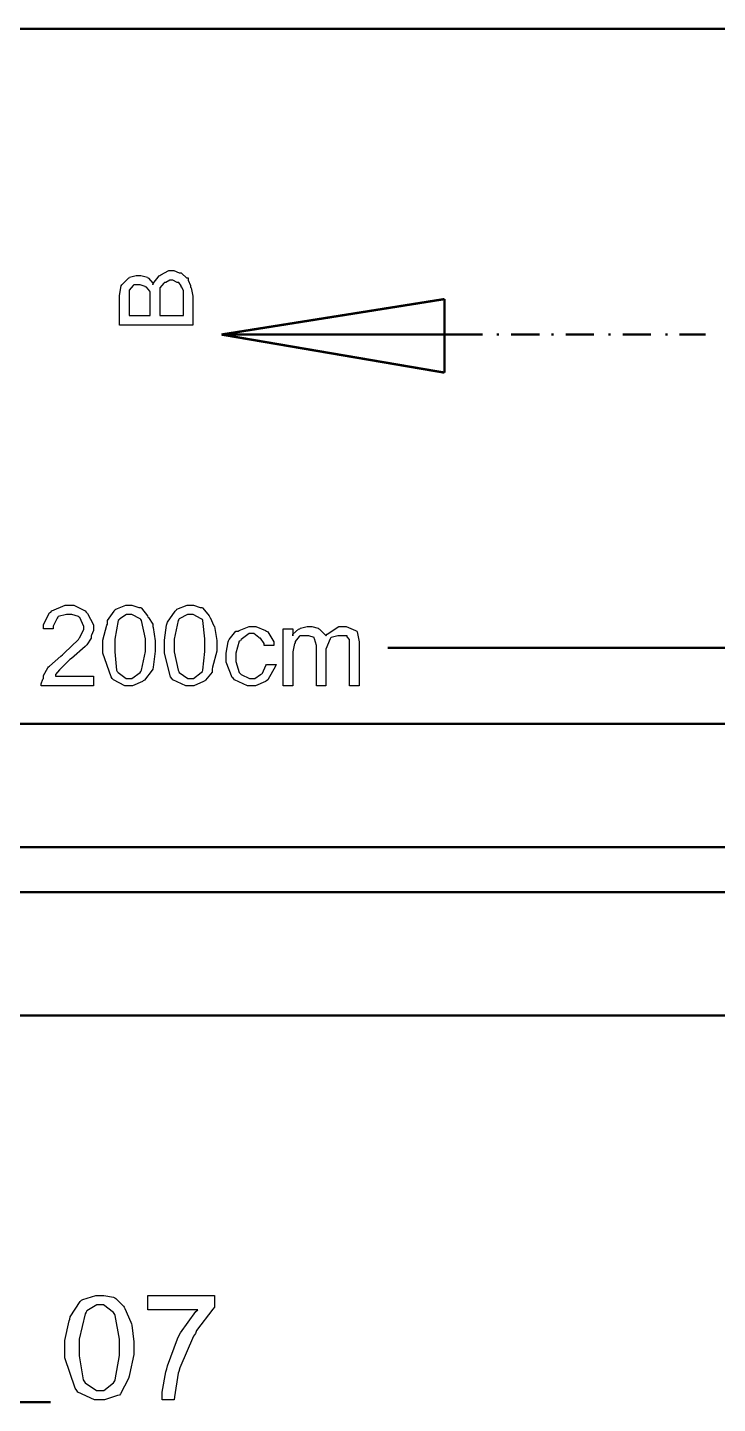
# Model space of a CAD drawing. Header units: metres. Extents: x -593 to 248, y 430 to 1024.
# Drawn here: x -472.92 to -460.59, y 636.2 to 660.78 of the extents above; entities that cross this region are included whole.
import ezdxf

# ---------------------------------------------------------------- set-up
doc = ezdxf.new("R2010")
doc.units = ezdxf.units.M
doc.header["$MEASUREMENT"] = 0
for name, color, linetype in [('C00-00-00-BLACK', 7, 'Continuous'), ('C00-7E-FF', 150, 'Continuous'), ('CFF-7E-00', 30, 'Continuous')]:
    doc.layers.add(name, color=color, linetype=linetype)

msp = doc.modelspace()

# ---------------------------------------------------------------- linework, layer by layer
at = {"layer": 'C00-00-00-BLACK', "const_width": 0.0423}
for points in [[(-546.602, 660.761), (-431.456, 660.761)], [(-465.47, 655.93), (-469.456, 655.296)], [(-465.47, 655.93), (-469.456, 655.296)], [(-465.47, 655.296), (-465.47, 655.93)], [(-465.47, 655.93), (-465.47, 654.615)], [(-468.99, 655.296), (-469.456, 655.296)], [(-469.456, 655.296), (-465.47, 654.615)], [(-469.456, 655.296), (-465.47, 654.615)], [(-465.47, 655.296), (-469.456, 655.296)], [(-469.456, 655.296), (-465.47, 655.296)], [(-468.778, 655.296), (-468.736, 655.296)], [(-468.61, 655.296), (-468.567, 655.296)], [(-468.014, 655.296), (-468.397, 655.296)], [(-467.802, 655.296), (-467.759, 655.296)], [(-467.59, 655.296), (-467.549, 655.296)], [(-467.04, 655.296), (-467.422, 655.296)], [(-466.826, 655.296), (-466.784, 655.296)], [(-466.614, 655.296), (-466.571, 655.296)], [(-466.022, 655.296), (-466.445, 655.296)], [(-465.852, 655.296), (-465.809, 655.296)], [(-465.47, 654.615), (-465.47, 655.296)], [(-465.47, 655.296), (-464.791, 655.296)], [(-464.538, 655.296), (-464.495, 655.296)], [(-464.283, 655.296), (-463.773, 655.296)], [(-463.56, 655.296), (-463.519, 655.296)], [(-463.307, 655.296), (-462.798, 655.296)], [(-462.545, 655.296), (-462.499, 655.296)], [(-462.289, 655.296), (-461.78, 655.296)], [(-461.526, 655.296), (-461.484, 655.296)], [(-461.272, 655.296), (-460.805, 655.296)], [(-534.175, 648.342), (-443.841, 648.342)], [(-480.188, 646.137), (-459.404, 646.137)], [(-480.188, 645.334), (-459.404, 645.334)], [(-490.577, 643.129), (-449.057, 643.129)]]:
    msp.add_lwpolyline(points, dxfattribs=at)
at = {"layer": 'C00-00-00-BLACK'}
for points in [[(-469.967, 655.464), (-471.282, 655.464), (-471.282, 655.93), (-471.282, 655.995), (-471.25, 656.164), (-471.239, 656.185), (-471.229, 656.196), (-471.12, 656.302), (-471.109, 656.312), (-471.1, 656.323), (-470.98, 656.354), (-470.94, 656.354), (-470.899, 656.354), (-470.781, 656.323), (-470.771, 656.312), (-470.761, 656.302), (-470.686, 656.215), (-470.686, 656.185), (-470.677, 656.207), (-470.57, 656.345), (-470.56, 656.354), (-470.539, 656.365), (-470.396, 656.438), (-470.347, 656.438), (-470.306, 656.438), (-470.211, 656.396), (-470.178, 656.396), (-470.168, 656.386), (-470.081, 656.312), (-470.051, 656.312), (-470.051, 656.27), (-470.008, 656.175), (-470.008, 656.142), (-469.999, 656.132), (-469.967, 655.981), (-469.967, 655.93), (-469.967, 655.464)], [(-470.729, 655.634), (-470.729, 655.889), (-470.729, 655.931), (-470.729, 656.026), (-470.729, 656.058), (-470.74, 656.069), (-470.795, 656.142), (-470.813, 656.142), (-470.824, 656.153), (-470.911, 656.185), (-470.94, 656.185), (-470.962, 656.185), (-471.01, 656.185), (-471.025, 656.185), (-471.036, 656.175), (-471.109, 656.088), (-471.109, 656.058), (-471.109, 656.058), (-471.109, 655.931), (-471.109, 655.889), (-471.109, 655.634), (-470.729, 655.634)], [(-470.135, 655.634), (-470.135, 655.93), (-470.135, 655.963), (-470.135, 656.058), (-470.135, 656.058), (-470.135, 656.08), (-470.168, 656.142), (-470.178, 656.142), (-470.178, 656.164), (-470.221, 656.226), (-470.221, 656.226), (-470.252, 656.226), (-470.324, 656.269), (-470.347, 656.269), (-470.379, 656.269), (-470.451, 656.226), (-470.474, 656.226), (-470.485, 656.216), (-470.56, 656.13), (-470.56, 656.099), (-470.56, 656.099), (-470.56, 655.973), (-470.56, 655.93), (-470.56, 655.634), (-470.135, 655.634)]]:
    msp.add_lwpolyline(points, close=True, dxfattribs=at)
at = {"layer": 'C00-7E-FF', "const_width": 0.0423}
for points in [[(-450.584, 649.7), (-466.487, 649.7)], [(-480.315, 636.899), (-474.166, 636.218), (-472.509, 636.218)]]:
    msp.add_lwpolyline(points, dxfattribs=at)
at = {"layer": 'CFF-7E-00'}
for points in [[(-471.747, 649.191), (-471.747, 649.022), (-472.68, 649.022), (-472.68, 649.054), (-472.65, 649.139), (-472.639, 649.148), (-472.639, 649.202), (-472.562, 649.34), (-472.551, 649.361), (-472.53, 649.372), (-472.329, 649.552), (-472.297, 649.573), (-472.266, 649.605), (-472.012, 649.849), (-472.001, 649.869), (-471.991, 649.88), (-471.917, 650.03), (-471.917, 650.08), (-471.917, 650.08), (-471.991, 650.24), (-472.001, 650.249), (-472.012, 650.261), (-472.132, 650.292), (-472.17, 650.292), (-472.224, 650.292), (-472.373, 650.261), (-472.383, 650.249), (-472.394, 650.229), (-472.467, 650.087), (-472.467, 650.039), (-472.639, 650.039), (-472.639, 650.113), (-472.532, 650.325), (-472.509, 650.335), (-472.489, 650.357), (-472.25, 650.462), (-472.17, 650.462), (-472.097, 650.462), (-471.896, 650.357), (-471.874, 650.335), (-471.854, 650.314), (-471.747, 650.108), (-471.747, 650.039), (-471.747, 650.007), (-471.779, 649.922), (-471.789, 649.91), (-471.789, 649.869), (-471.864, 649.753), (-471.874, 649.742), (-471.896, 649.722), (-472.139, 649.51), (-472.17, 649.487), (-472.193, 649.467), (-472.34, 649.318), (-472.34, 649.318), (-472.351, 649.308), (-472.424, 649.221), (-472.424, 649.191), (-471.747, 649.191)], [(-471.578, 649.742), (-471.578, 649.837), (-471.504, 650.102), (-471.492, 650.123), (-471.492, 650.186), (-471.377, 650.356), (-471.366, 650.376), (-471.345, 650.387), (-471.168, 650.462), (-471.109, 650.462), (-471.057, 650.462), (-470.937, 650.419), (-470.897, 650.419), (-470.888, 650.41), (-470.781, 650.272), (-470.771, 650.249), (-470.761, 650.24), (-470.686, 650.12), (-470.686, 650.08), (-470.677, 650.059), (-470.644, 649.822), (-470.644, 649.742), (-470.644, 649.636), (-470.677, 649.35), (-470.686, 649.318), (-470.697, 649.297), (-470.835, 649.118), (-470.856, 649.107), (-470.867, 649.098), (-471.049, 649.022), (-471.109, 649.022), (-471.185, 649.022), (-471.388, 649.128), (-471.408, 649.148), (-471.431, 649.182), (-471.578, 649.603), (-471.578, 649.742)], [(-471.366, 649.742), (-471.366, 649.627), (-471.335, 649.299), (-471.324, 649.277), (-471.304, 649.256), (-471.159, 649.148), (-471.109, 649.148), (-471.057, 649.148), (-470.908, 649.256), (-470.897, 649.277), (-470.888, 649.299), (-470.813, 649.632), (-470.813, 649.742), (-470.813, 649.86), (-470.888, 650.186), (-470.897, 650.207), (-470.908, 650.218), (-471.06, 650.292), (-471.109, 650.292), (-471.153, 650.292), (-471.272, 650.218), (-471.282, 650.207), (-471.304, 650.186), (-471.366, 649.854), (-471.366, 649.742)], [(-470.474, 649.742), (-470.474, 649.837), (-470.442, 650.102), (-470.431, 650.123), (-470.422, 650.155), (-470.285, 650.356), (-470.263, 650.376), (-470.254, 650.387), (-470.07, 650.462), (-470.008, 650.462), (-469.956, 650.462), (-469.837, 650.419), (-469.798, 650.419), (-469.788, 650.41), (-469.679, 650.272), (-469.668, 650.249), (-469.658, 650.24), (-469.594, 650.091), (-469.582, 650.08), (-469.582, 650.08), (-469.54, 649.828), (-469.54, 649.742), (-469.54, 649.636), (-469.616, 649.35), (-469.625, 649.318), (-469.625, 649.266), (-469.744, 649.118), (-469.755, 649.107), (-469.777, 649.098), (-469.95, 649.022), (-470.008, 649.022), (-470.094, 649.022), (-470.327, 649.128), (-470.347, 649.148), (-470.369, 649.182), (-470.474, 649.603), (-470.474, 649.742)], [(-470.304, 649.742), (-470.304, 649.627), (-470.231, 649.299), (-470.221, 649.277), (-470.211, 649.256), (-470.059, 649.148), (-470.008, 649.148), (-469.956, 649.148), (-469.819, 649.256), (-469.798, 649.277), (-469.788, 649.299), (-469.755, 649.632), (-469.755, 649.742), (-469.755, 649.86), (-469.788, 650.186), (-469.798, 650.207), (-469.819, 650.218), (-469.962, 650.292), (-470.008, 650.292), (-470.062, 650.292), (-470.211, 650.218), (-470.221, 650.207), (-470.231, 650.186), (-470.304, 649.854), (-470.304, 649.742)], [(-468.651, 649.403), (-468.481, 649.403), (-468.493, 649.372), (-468.63, 649.129), (-468.651, 649.107), (-468.673, 649.098), (-468.848, 649.022), (-468.906, 649.022), (-468.991, 649.022), (-469.223, 649.128), (-469.243, 649.148), (-469.266, 649.171), (-469.372, 649.441), (-469.372, 649.53), (-469.372, 649.605), (-469.34, 649.806), (-469.329, 649.826), (-469.319, 649.849), (-469.199, 649.996), (-469.159, 649.996), (-469.139, 650.007), (-468.965, 650.08), (-468.906, 650.08), (-468.843, 650.08), (-468.673, 650.007), (-468.651, 649.996), (-468.63, 649.986), (-468.524, 649.805), (-468.524, 649.742), (-468.694, 649.742), (-468.694, 649.774), (-468.757, 649.869), (-468.778, 649.869), (-468.789, 649.88), (-468.877, 649.953), (-468.906, 649.953), (-468.96, 649.953), (-469.107, 649.849), (-469.117, 649.826), (-469.139, 649.817), (-469.202, 649.602), (-469.202, 649.53), (-469.202, 649.457), (-469.139, 649.256), (-469.117, 649.234), (-469.107, 649.224), (-468.957, 649.148), (-468.906, 649.148), (-468.864, 649.148), (-468.758, 649.224), (-468.736, 649.234), (-468.727, 649.245), (-468.662, 649.383), (-468.651, 649.403)], [(-468.355, 649.022), (-468.355, 650.039), (-468.183, 650.039), (-468.183, 649.91), (-468.183, 649.944), (-468.078, 650.029), (-468.056, 650.039), (-468.046, 650.05), (-467.926, 650.08), (-467.886, 650.08), (-467.845, 650.08), (-467.729, 650.05), (-467.718, 650.039), (-467.708, 650.029), (-467.601, 649.922), (-467.59, 649.91), (-467.569, 649.944), (-467.362, 650.08), (-467.294, 650.08), (-467.23, 650.08), (-467.062, 650.007), (-467.04, 649.996), (-467.03, 649.986), (-466.997, 649.805), (-466.997, 649.742), (-466.997, 649.022), (-467.167, 649.022), (-467.167, 649.7), (-467.167, 649.732), (-467.167, 649.803), (-467.167, 649.826), (-467.167, 649.849), (-467.21, 649.895), (-467.21, 649.91), (-467.241, 649.91), (-467.313, 649.91), (-467.336, 649.91), (-467.379, 649.91), (-467.496, 649.88), (-467.506, 649.869), (-467.517, 649.86), (-467.59, 649.676), (-467.59, 649.614), (-467.59, 649.022), (-467.759, 649.022), (-467.759, 649.7), (-467.759, 649.742), (-467.792, 649.86), (-467.802, 649.869), (-467.802, 649.88), (-467.897, 649.91), (-467.929, 649.91), (-467.961, 649.91), (-468.032, 649.91), (-468.056, 649.91), (-468.066, 649.901), (-468.141, 649.814), (-468.141, 649.784), (-468.152, 649.774), (-468.183, 649.624), (-468.183, 649.573), (-468.183, 649.022), (-468.355, 649.022)], [(-472.255, 637.195), (-472.255, 637.324), (-472.182, 637.672), (-472.17, 637.704), (-472.161, 637.747), (-471.98, 638.021), (-471.958, 638.042), (-471.938, 638.052), (-471.7, 638.127), (-471.621, 638.127), (-471.557, 638.127), (-471.388, 638.095), (-471.366, 638.084), (-471.345, 638.075), (-471.207, 637.937), (-471.196, 637.915), (-471.185, 637.894), (-471.078, 637.65), (-471.066, 637.619), (-471.057, 637.598), (-471.025, 637.296), (-471.025, 637.195), (-471.025, 637.069), (-471.1, 636.717), (-471.109, 636.684), (-471.12, 636.643), (-471.261, 636.369), (-471.282, 636.346), (-471.313, 636.337), (-471.545, 636.261), (-471.621, 636.261), (-471.727, 636.261), (-472.023, 636.399), (-472.044, 636.431), (-472.075, 636.473), (-472.255, 637.015), (-472.255, 637.195)], [(-470.771, 637.872), (-470.771, 638.127), (-469.582, 638.127), (-469.582, 637.915), (-469.614, 637.883), (-469.904, 637.503), (-469.924, 637.449), (-469.956, 637.397), (-470.2, 636.834), (-470.221, 636.769), (-470.231, 636.738), (-470.295, 636.315), (-470.304, 636.261), (-470.517, 636.261), (-470.517, 636.4), (-470.453, 636.761), (-470.431, 636.814), (-470.422, 636.868), (-470.242, 637.354), (-470.221, 637.406), (-470.189, 637.46), (-469.913, 637.84), (-469.882, 637.872), (-470.771, 637.872)], [(-472.001, 637.195), (-472.001, 637.047), (-471.928, 636.622), (-471.917, 636.6), (-471.896, 636.568), (-471.689, 636.431), (-471.621, 636.431), (-471.557, 636.431), (-471.388, 636.568), (-471.366, 636.6), (-471.356, 636.622), (-471.282, 637.052), (-471.282, 637.195), (-471.282, 637.344), (-471.356, 637.767), (-471.366, 637.788), (-471.388, 637.82), (-471.563, 637.958), (-471.621, 637.958), (-471.684, 637.958), (-471.864, 637.853), (-471.874, 637.831), (-471.896, 637.799), (-472.001, 637.347), (-472.001, 637.195)]]:
    msp.add_lwpolyline(points, close=True, dxfattribs=at)

doc.saveas('drawing.dxf')
